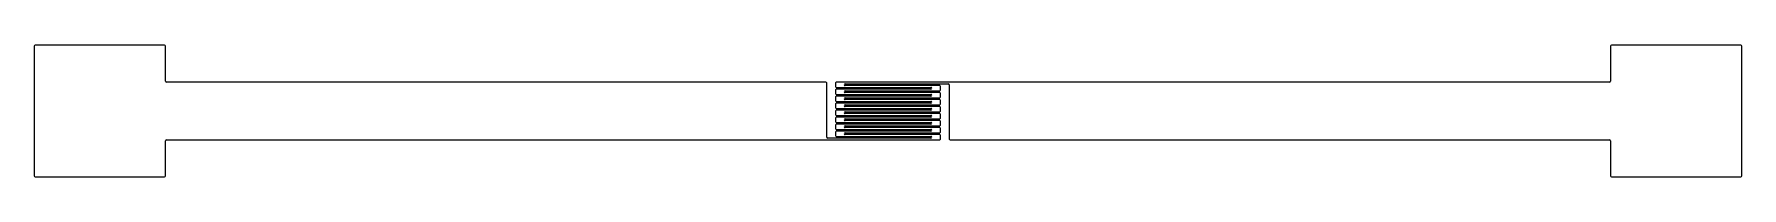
# Model space of a CAD drawing. Header units: metres. Extents: x -0.97 to 0.97, y -0.07 to 0.07.
import ezdxf

# ---------------------------------------------------------------- set-up
doc = ezdxf.new("R2010")
doc.units = ezdxf.units.M

msp = doc.modelspace()

# ---------------------------------------------------------------- linework, layer by layer
for p, q in [((-0.975, 0.074), (-0.975, -0.074)), ((-0.826, 0.075), (-0.974, 0.075)), ((-0.825, 0.034), (-0.825, 0.074)), ((0.825, 0.074), (0.825, 0.034)), ((0.974, 0.075), (0.826, 0.075)), ((0.975, -0.074), (0.975, 0.074)), ((-0.071, 0.033), (-0.824, 0.033)), ((-0.07, -0.03), (-0.07, 0.032)), ((-0.06, 0.032), (-0.06, 0.028)), ((-0.06, 0.024), (-0.06, 0.02)), ((0.824, 0.033), (-0.059, 0.033)), ((-0.059, 0.027), (0.049, 0.027)), ((0.049, 0.025), (-0.059, 0.025)), ((-0.049, 0.031), (0.069, 0.031)), ((0.059, 0.029), (-0.049, 0.029)), ((-0.049, 0.023), (0.059, 0.023)), ((0.059, 0.021), (-0.049, 0.021)), ((0.06, 0.024), (0.06, 0.028)), ((0.06, 0.016), (0.06, 0.02)), ((0.07, 0.03), (0.07, -0.032)), ((-0.06, 0.016), (-0.06, 0.012)), ((-0.06, 0.008), (-0.06, 0.004)), ((-0.06, 0), (-0.06, -0.004)), ((-0.059, 0.019), (0.049, 0.019)), ((0.049, 0.017), (-0.059, 0.017)), ((-0.059, 0.011), (0.049, 0.011)), ((0.049, 0.009), (-0.059, 0.009)), ((-0.059, 0.003), (0.049, 0.003)), ((0.049, 0.001), (-0.059, 0.001)), ((-0.049, 0.015), (0.059, 0.015)), ((0.059, 0.013), (-0.049, 0.013)), ((-0.049, 0.007), (0.059, 0.007)), ((0.059, 0.005), (-0.049, 0.005)), ((0.06, 0.008), (0.06, 0.012)), ((0.06, 0), (0.06, 0.004)), ((-0.06, -0.008), (-0.06, -0.012)), ((-0.06, -0.016), (-0.06, -0.02)), ((-0.059, -0.005), (0.049, -0.005)), ((0.049, -0.007), (-0.059, -0.007)), ((-0.059, -0.013), (0.049, -0.013)), ((0.049, -0.015), (-0.059, -0.015)), ((-0.049, -0.001), (0.059, -0.001)), ((0.059, -0.003), (-0.049, -0.003)), ((-0.049, -0.009), (0.059, -0.009)), ((0.059, -0.011), (-0.049, -0.011)), ((-0.049, -0.017), (0.059, -0.017)), ((0.059, -0.019), (-0.049, -0.019)), ((0.06, -0.008), (0.06, -0.004)), ((0.06, -0.016), (0.06, -0.012)), ((-0.825, -0.074), (-0.825, -0.034)), ((-0.824, -0.033), (0.059, -0.033)), ((0.049, -0.031), (-0.069, -0.031)), ((-0.06, -0.024), (-0.06, -0.028)), ((-0.059, -0.021), (0.049, -0.021)), ((0.049, -0.023), (-0.059, -0.023)), ((-0.059, -0.029), (0.049, -0.029)), ((-0.049, -0.025), (0.059, -0.025)), ((0.059, -0.027), (-0.049, -0.027)), ((0.06, -0.024), (0.06, -0.02)), ((0.06, -0.032), (0.06, -0.028)), ((0.071, -0.033), (0.824, -0.033)), ((0.825, -0.034), (0.825, -0.074)), ((-0.974, -0.075), (-0.826, -0.075)), ((0.826, -0.075), (0.974, -0.075))]:
    msp.add_line(p, q)
for centre, start, end in [((-0.974, 0.074), 90, 180), ((-0.826, 0.074), 0, 90), ((0.826, 0.074), 90, 180), ((0.974, 0.074), 0, 90), ((-0.824, 0.034), 180, -90), ((-0.071, 0.032), 0, 90), ((-0.059, 0.032), 90, 180), ((-0.059, 0.028), 180, -90), ((-0.059, 0.024), 90, 180), ((-0.059, 0.02), 180, -90), ((-0.049, 0.03), 90, 180), ((-0.049, 0.03), 180, -90), ((-0.049, 0.022), 90, 180), ((-0.049, 0.022), 180, -90), ((0.049, 0.026), 0, 90), ((0.049, 0.026), -90, 0), ((0.059, 0.028), 0, 90), ((0.059, 0.024), -90, 0), ((0.059, 0.02), 0, 90), ((0.069, 0.03), 0, 90), ((0.824, 0.034), -90, 0), ((-0.059, 0.016), 90, 180), ((-0.059, 0.012), 180, -90), ((-0.059, 0.008), 90, 180), ((-0.059, 0.004), -180, -90), ((-0.059, 0), 90, 180), ((-0.049, 0.014), 90, 180), ((-0.049, 0.014), 180, -90), ((-0.049, 0.006), 90, 180), ((-0.049, 0.006), 180, -90), ((0.049, 0.018), 0, 90), ((0.049, 0.018), -90, 0), ((0.049, 0.01), 0, 90), ((0.049, 0.01), -90, 0), ((0.049, 0.002), 0, 90), ((0.049, 0.002), -90, 0), ((0.059, 0.016), -90, 0), ((0.059, 0.012), 0, 90), ((0.059, 0.008), -90, 0), ((0.059, 0.004), 0, 90), ((-0.059, -0.004), 180, -90), ((-0.059, -0.008), 90, 180), ((-0.059, -0.012), -180, -90), ((-0.059, -0.016), 90, 180), ((-0.049, -0.002), 90, 180), ((-0.049, -0.002), 180, -90), ((-0.049, -0.01), 90, 180), ((-0.049, -0.01), 180, -90), ((-0.049, -0.018), 90, 180), ((-0.049, -0.018), 180, -90), ((0.049, -0.006), 0, 90), ((0.049, -0.006), -90, 0), ((0.049, -0.014), 0, 90), ((0.049, -0.014), -90, 0), ((0.059, 0), -90, 0), ((0.059, -0.004), 0, 90), ((0.059, -0.008), -90, 0), ((0.059, -0.012), 0, 90), ((0.059, -0.016), -90, 0), ((0.059, -0.02), 0, 90), ((-0.824, -0.034), 90, 180), ((-0.069, -0.03), 180, -90), ((-0.059, -0.02), -180, -90), ((-0.059, -0.024), 90, 180), ((-0.059, -0.028), 180, -90), ((-0.049, -0.026), 90, 180), ((-0.049, -0.026), 180, -90), ((0.049, -0.022), 0, 90), ((0.049, -0.022), -90, 0), ((0.049, -0.03), 0, 90), ((0.049, -0.03), -90, 0), ((0.059, -0.024), -90, 0), ((0.059, -0.028), 0, 90), ((0.059, -0.032), -90, 0), ((0.071, -0.032), 180, -90), ((0.824, -0.034), 0, 90), ((-0.974, -0.074), 180, -90), ((-0.826, -0.074), -90, 0), ((0.826, -0.074), 180, -90), ((0.974, -0.074), -90, 0)]:
    msp.add_arc(centre, 0.001, start, end)

doc.saveas('drawing.dxf')
